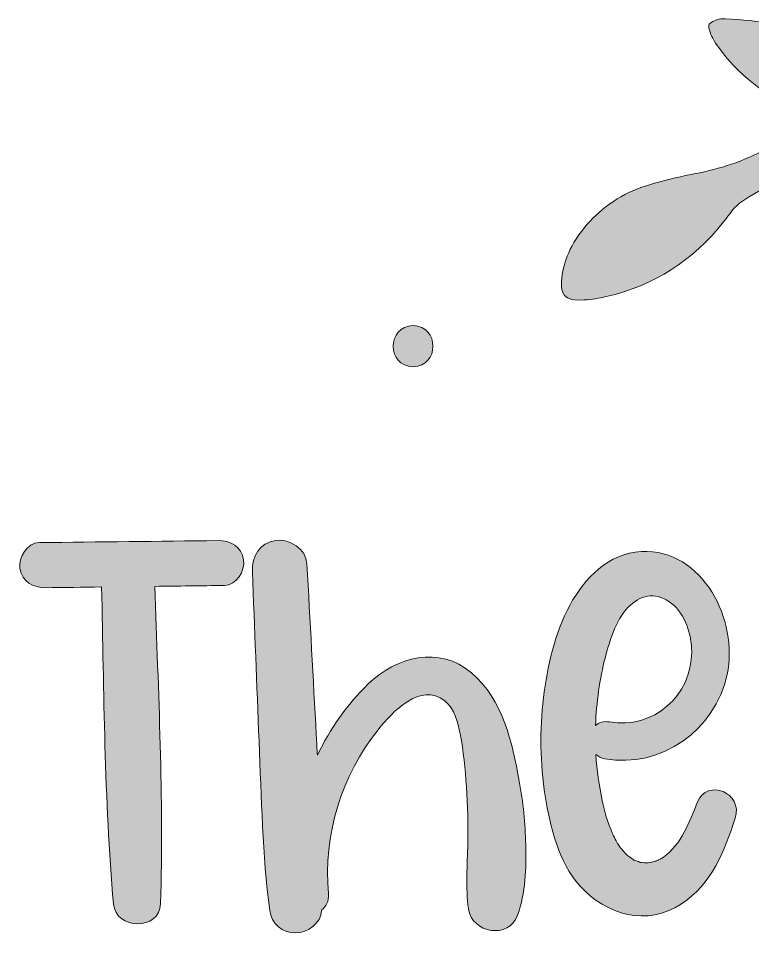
# Model space of a CAD drawing. Header units: inches. Extents: x 75 to 1006, y -1016 to -64.
# Drawn here: x 155.7 to 400.5, y -402.8 to -95.7 of the extents above; entities that cross this region are included whole.
import ezdxf

# ---------------------------------------------------------------- set-up
doc = ezdxf.new("R2010")
doc.units = ezdxf.units.IN
doc.header["$MEASUREMENT"] = 0
doc.layers.add('Layer 1', color=7, linetype='Continuous')

# ---------------------------------------------------------------- blocks, each defined once
blk = doc.blocks.new('block 2')
at = {"layer": 'Layer 1', "true_color": 0xffffff}
h = blk.add_hatch(color=7, dxfattribs=at)
h.dxf.hatch_style = 2
edge = h.paths.add_edge_path()
edge.add_spline(control_points=[(344.4, -189.54), (346.86, -189.39), (349.33, -188.98), (351.74, -188.43), (367.72, -184.76), (380.65, -176.3), (390.85, -163.52), (392.81, -161.07), (394.59, -158.18), (397.13, -156.56), (408.14, -149.53), (420.21, -144.76), (433.37, -140.24), (432.55, -141.69), (432.34, -142.34), (431.92, -142.76), (421.99, -152.61), (418.72, -164.97), (418.43, -178.46), (418.39, -180.25), (418.34, -182.09), (418.63, -183.85), (419.51, -189.19), (422.36, -190.38), (426.54, -187.11), (428.84, -185.31), (430.75, -183.02), (433.06, -181.23), (446.8, -170.52), (453.5, -156.51), (453.43, -139.09), (453.41, -132.51), (454.51, -131.44), (460.94, -130.01), (465.52, -128.98), (470.14, -128.13), (475.48, -127.05), (474.9, -123.97), (474.41, -121.33), (473.89, -118.51), (469.66, -118.89), (466.26, -118.91), (462.97, -119.55), (458.89, -120.34), (455.91, -119.15), (452.51, -116.7), (434.29, -103.63), (413.79, -96.77), (391.4, -95.75), (389.6, -95.66), (387.31, -96.34), (386.09, -97.53), (385.47, -98.13), (386.45, -100.83), (387.24, -102.29), (388.41, -104.45), (389.95, -106.43), (391.52, -108.34), (399, -117.47), (408.65, -123.5), (419.55, -127.68), (422.28, -128.72), (425.05, -129.65), (428.84, -130.99), (426, -132.07), (424.35, -132.76), (422.67, -133.33), (416.28, -135.51), (409.49, -136.9), (403.57, -139.99), (396.02, -143.93), (388.17, -146.17), (379.94, -147.72), (375.3, -148.6), (370.7, -149.79), (366.16, -151.1), (358.41, -153.33), (351.74, -157.49), (346.25, -163.36), (341.56, -168.37), (338.17, -174.19), (337.04, -181.09), (335.93, -187.88), (337.71, -189.96), (344.4, -189.54)], knot_values=[0, 0, 0, 0, 1, 1, 1, 2, 2, 2, 3, 3, 3, 4, 4, 4, 5, 5, 5, 6, 6, 6, 7, 7, 7, 8, 8, 8, 9, 9, 9, 10, 10, 10, 11, 11, 11, 12, 12, 12, 13, 13, 13, 14, 14, 14, 15, 15, 15, 16, 16, 16, 17, 17, 17, 18, 18, 18, 19, 19, 19, 20, 20, 20, 21, 21, 21, 22, 22, 22, 23, 23, 23, 24, 24, 24, 25, 25, 25, 26, 26, 26, 27, 27, 27, 28, 28, 28, 28], degree=3, periodic=1)
h = blk.add_hatch(color=7, dxfattribs=at)
h.dxf.hatch_style = 2
edge = h.paths.add_edge_path()
edge.add_spline(control_points=[(287.3, -211.8), (296.12, -211.8), (296.13, -198.1), (287.3, -198.1), (278.49, -198.1), (278.48, -211.8), (287.3, -211.8)], knot_values=[0, 0, 0, 0, 1, 1, 1, 2, 2, 2, 2], degree=3, periodic=1)
h = blk.add_hatch(color=7, dxfattribs=at)
h.dxf.hatch_style = 2
edge = h.paths.add_edge_path()
edge.add_spline(control_points=[(164.76, -285.48), (170.98, -285.4), (177.19, -285.32), (183.41, -285.24), (184.2, -320.49), (184.32, -355.8), (187.38, -390.93), (188.14, -399.67), (202.78, -399.84), (203.06, -390.85), (204.14, -355.57), (202.36, -320.28), (201.15, -285.02), (208.89, -284.92), (216.62, -284.82), (224.36, -284.73), (228.44, -284.67), (231.3, -279.87), (230.78, -276.19), (230.16, -271.72), (226.35, -269.72), (222.25, -269.76), (202.39, -269.99), (182.52, -270.22), (162.65, -270.45), (158.54, -270.49), (155.67, -275.33), (156.19, -279.02), (156.82, -283.51), (160.64, -285.53), (164.76, -285.48)], knot_values=[0, 0, 0, 0, 1, 1, 1, 2, 2, 2, 3, 3, 3, 4, 4, 4, 5, 5, 5, 6, 6, 6, 7, 7, 7, 8, 8, 8, 9, 9, 9, 10, 10, 10, 10], degree=3, periodic=1)
h = blk.add_hatch(color=7, dxfattribs=at)
h.dxf.hatch_style = 2
edge = h.paths.add_edge_path()
edge.add_spline(control_points=[(239.47, -393.15), (240.02, -397.42), (243.92, -400.67), (248.16, -400.58), (252.13, -400.5), (256.63, -397.46), (256.77, -393.06), (256.77, -393.05), (256.77, -393.04), (256.77, -393.03), (258.28, -391.86), (259.28, -390.02), (259.06, -387.59), (257.32, -368.04), (263.38, -348.14), (275.64, -332.81), (280.35, -326.93), (289.84, -316.77), (297.88, -323.25), (301.15, -325.88), (302.21, -330.27), (303, -334.2), (304.15, -339.99), (304.69, -345.95), (305.07, -351.84), (305.47, -358.18), (305.68, -364.38), (305.55, -370.67), (305.4, -377.95), (304.75, -385.37), (305.79, -392.59), (306.95, -400.72), (319.24, -402.8), (322.16, -394.64), (324.81, -387.25), (325.09, -378.98), (324.89, -371.2), (324.7, -364.11), (324.01, -356.97), (322.72, -349.99), (320.28, -336.79), (317.39, -322.95), (306.75, -313.83), (296.1, -304.7), (281.66, -308.53), (272.35, -317.56), (265.36, -324.34), (259.63, -332.51), (255.37, -341.32), (255.25, -339.1), (255.13, -336.89), (255.01, -334.67), (253.97, -315.62), (252.93, -296.57), (251.9, -277.52), (251.63, -272.55), (246.14, -269.05), (241.52, -269.7), (236.19, -270.45), (233.5, -275.09), (233.7, -280.07), (234.45, -298.95), (235.19, -317.83), (235.94, -336.7), (236.69, -355.57), (237.08, -374.41), (239.47, -393.15)], knot_values=[0, 0, 0, 0, 1, 1, 1, 2, 2, 2, 3, 3, 3, 4, 4, 4, 5, 5, 5, 6, 6, 6, 7, 7, 7, 8, 8, 8, 9, 9, 9, 10, 10, 10, 11, 11, 11, 12, 12, 12, 13, 13, 13, 14, 14, 14, 15, 15, 15, 16, 16, 16, 17, 17, 17, 18, 18, 18, 19, 19, 19, 20, 20, 20, 21, 21, 21, 22, 22, 22, 22], degree=3, periodic=1)
h = blk.add_hatch(color=7, dxfattribs=at)
h.dxf.hatch_style = 2
edge = h.paths.add_edge_path()
edge.add_spline(control_points=[(343.02, -384.95), (351.77, -394.61), (365.38, -398.49), (376.79, -390.92), (386.88, -384.23), (391.21, -373.35), (394.76, -362.28), (397.43, -353.99), (385.45, -348.82), (382.1, -357.08), (379.48, -363.54), (376.78, -371.07), (370.85, -375.28), (370.43, -375.57), (370.21, -375.73), (370.1, -375.82), (370.16, -375.75), (370.07, -375.75), (369.17, -376.23), (369.16, -376.24), (368.27, -376.61), (368.26, -376.65), (367.42, -376.9), (366.53, -377.02), (365.67, -377.19), (365.61, -377.2), (365.09, -377.23), (364.83, -377.26), (364.29, -377.17), (363.04, -376.99), (363.18, -377.08), (362.69, -376.91), (362.2, -376.69), (361.72, -376.52), (361.29, -376.37), (361.07, -376.31), (360.95, -376.29), (360.85, -376.21), (360.66, -376.06), (360.31, -375.81), (359.59, -375.32), (358.87, -374.8), (358.22, -374.21), (358.28, -374.23), (357.35, -373.26), (357.22, -373.1), (356.66, -372.43), (356.12, -371.74), (355.65, -371.01), (355.24, -370.37), (354.21, -368.36), (353.69, -367.17), (351.99, -363.3), (351.23, -360.39), (350.39, -356.4), (349.33, -351.41), (348.58, -346.25), (348.25, -341.13), (349.02, -341.78), (350.01, -342.26), (351.22, -342.48), (370.17, -345.93), (388.05, -332.9), (392.04, -314.43), (395.9, -296.51), (384.06, -272.46), (363.43, -273.39), (352.54, -273.89), (344.45, -282.37), (339.57, -291.36), (334.57, -300.57), (332.1, -311.8), (330.8, -322.12), (329.44, -332.92), (329.66, -344.13), (331.38, -354.87), (333.04, -365.3), (335.74, -376.9), (343.02, -384.95)], knot_values=[0, 0, 0, 0, 1, 1, 1, 2, 2, 2, 3, 3, 3, 4, 4, 4, 5, 5, 5, 6, 6, 6, 7, 7, 7, 8, 8, 8, 9, 9, 9, 10, 10, 10, 11, 11, 11, 12, 12, 12, 13, 13, 13, 14, 14, 14, 15, 15, 15, 16, 16, 16, 17, 17, 17, 18, 18, 18, 19, 19, 19, 20, 20, 20, 21, 21, 21, 22, 22, 22, 23, 23, 23, 24, 24, 24, 25, 25, 25, 26, 26, 26, 26], degree=3, periodic=1)
edge = h.paths.add_edge_path()
edge.add_spline(control_points=[(351.43, -308.63), (353.02, -302.63), (355.2, -295.34), (359.77, -291.27), (363.82, -287.66), (368.83, -286.93), (373.54, -290.71), (378.17, -294.43), (380.19, -301.09), (380.22, -306.85), (380.28, -321.56), (367.33, -332.8), (352.81, -330.24), (350.84, -329.9), (349.27, -330.41), (348.15, -331.38), (348.47, -323.74), (349.48, -316.02), (351.43, -308.63)], knot_values=[0, 0, 0, 0, 1, 1, 1, 2, 2, 2, 3, 3, 3, 4, 4, 4, 5, 5, 5, 6, 6, 6, 6], degree=3, periodic=1)
at = {"layer": 'Layer 1', "lineweight": 0}
for points, knots in [([(344.4, -189.54), (346.86, -189.39), (349.33, -188.98), (351.74, -188.43), (367.72, -184.76), (380.65, -176.3), (390.85, -163.52), (392.81, -161.07), (394.59, -158.18), (397.13, -156.56), (408.14, -149.53), (420.21, -144.76), (433.37, -140.24), (432.55, -141.69), (432.34, -142.34), (431.92, -142.76), (421.99, -152.61), (418.72, -164.97), (418.43, -178.46), (418.39, -180.25), (418.34, -182.09), (418.63, -183.85), (419.51, -189.19), (422.36, -190.38), (426.54, -187.11), (428.84, -185.31), (430.75, -183.02), (433.06, -181.23), (446.8, -170.52), (453.5, -156.51), (453.43, -139.09), (453.41, -132.51), (454.51, -131.44), (460.94, -130.01), (465.52, -128.98), (470.14, -128.13), (475.48, -127.05), (474.9, -123.97), (474.41, -121.33), (473.89, -118.51), (469.66, -118.89), (466.26, -118.91), (462.97, -119.55), (458.89, -120.34), (455.91, -119.15), (452.51, -116.7), (434.29, -103.63), (413.79, -96.77), (391.4, -95.75), (389.6, -95.66), (387.31, -96.34), (386.09, -97.53), (385.47, -98.13), (386.45, -100.83), (387.24, -102.29), (388.41, -104.45), (389.95, -106.43), (391.52, -108.34), (399, -117.47), (408.65, -123.5), (419.55, -127.68), (422.28, -128.72), (425.05, -129.65), (428.84, -130.99), (426, -132.07), (424.35, -132.76), (422.67, -133.33), (416.28, -135.51), (409.49, -136.9), (403.57, -139.99), (396.02, -143.93), (388.17, -146.17), (379.94, -147.72), (375.3, -148.6), (370.7, -149.79), (366.16, -151.1), (358.41, -153.33), (351.74, -157.49), (346.25, -163.36), (341.56, -168.37), (338.17, -174.19), (337.04, -181.09), (335.93, -187.88), (337.71, -189.96), (344.4, -189.54)], [0, 0, 0, 0, 1, 1, 1, 2, 2, 2, 3, 3, 3, 4, 4, 4, 5, 5, 5, 6, 6, 6, 7, 7, 7, 8, 8, 8, 9, 9, 9, 10, 10, 10, 11, 11, 11, 12, 12, 12, 13, 13, 13, 14, 14, 14, 15, 15, 15, 16, 16, 16, 17, 17, 17, 18, 18, 18, 19, 19, 19, 20, 20, 20, 21, 21, 21, 22, 22, 22, 23, 23, 23, 24, 24, 24, 25, 25, 25, 26, 26, 26, 27, 27, 27, 28, 28, 28, 28]), ([(287.3, -211.8), (296.12, -211.8), (296.13, -198.1), (287.3, -198.1), (278.49, -198.1), (278.48, -211.8), (287.3, -211.8)], [0, 0, 0, 0, 1, 1, 1, 2, 2, 2, 2]), ([(164.76, -285.48), (170.98, -285.4), (177.19, -285.32), (183.41, -285.24), (184.2, -320.49), (184.32, -355.8), (187.38, -390.93), (188.14, -399.67), (202.78, -399.84), (203.06, -390.85), (204.14, -355.57), (202.36, -320.28), (201.15, -285.02), (208.89, -284.92), (216.62, -284.82), (224.36, -284.73), (228.44, -284.67), (231.3, -279.87), (230.78, -276.19), (230.16, -271.72), (226.35, -269.72), (222.25, -269.76), (202.39, -269.99), (182.52, -270.22), (162.65, -270.45), (158.54, -270.49), (155.67, -275.33), (156.19, -279.02), (156.82, -283.51), (160.64, -285.53), (164.76, -285.48)], [0, 0, 0, 0, 1, 1, 1, 2, 2, 2, 3, 3, 3, 4, 4, 4, 5, 5, 5, 6, 6, 6, 7, 7, 7, 8, 8, 8, 9, 9, 9, 10, 10, 10, 10]), ([(239.47, -393.15), (240.02, -397.42), (243.92, -400.67), (248.16, -400.58), (252.13, -400.5), (256.63, -397.46), (256.77, -393.06), (256.77, -393.05), (256.77, -393.04), (256.77, -393.03), (258.28, -391.86), (259.28, -390.02), (259.06, -387.59), (257.32, -368.04), (263.38, -348.14), (275.64, -332.81), (280.35, -326.93), (289.84, -316.77), (297.88, -323.25), (301.15, -325.88), (302.21, -330.27), (303, -334.2), (304.15, -339.99), (304.69, -345.95), (305.07, -351.84), (305.47, -358.18), (305.68, -364.38), (305.55, -370.67), (305.4, -377.95), (304.75, -385.37), (305.79, -392.59), (306.95, -400.72), (319.24, -402.8), (322.16, -394.64), (324.81, -387.25), (325.09, -378.98), (324.89, -371.2), (324.7, -364.11), (324.01, -356.97), (322.72, -349.99), (320.28, -336.79), (317.39, -322.95), (306.75, -313.83), (296.1, -304.7), (281.66, -308.53), (272.35, -317.56), (265.36, -324.34), (259.63, -332.51), (255.37, -341.32), (255.25, -339.1), (255.13, -336.89), (255.01, -334.67), (253.97, -315.62), (252.93, -296.57), (251.9, -277.52), (251.63, -272.55), (246.14, -269.05), (241.52, -269.7), (236.19, -270.45), (233.5, -275.09), (233.7, -280.07), (234.45, -298.95), (235.19, -317.83), (235.94, -336.7), (236.69, -355.57), (237.08, -374.41), (239.47, -393.15)], [0, 0, 0, 0, 1, 1, 1, 2, 2, 2, 3, 3, 3, 4, 4, 4, 5, 5, 5, 6, 6, 6, 7, 7, 7, 8, 8, 8, 9, 9, 9, 10, 10, 10, 11, 11, 11, 12, 12, 12, 13, 13, 13, 14, 14, 14, 15, 15, 15, 16, 16, 16, 17, 17, 17, 18, 18, 18, 19, 19, 19, 20, 20, 20, 21, 21, 21, 22, 22, 22, 22]), ([(343.02, -384.95), (351.77, -394.61), (365.38, -398.49), (376.79, -390.92), (386.88, -384.23), (391.21, -373.35), (394.76, -362.28), (397.43, -353.99), (385.45, -348.82), (382.1, -357.08), (379.48, -363.54), (376.78, -371.07), (370.85, -375.28), (370.43, -375.57), (370.21, -375.73), (370.1, -375.82), (370.16, -375.75), (370.07, -375.75), (369.17, -376.23), (369.16, -376.24), (368.27, -376.61), (368.26, -376.65), (367.42, -376.9), (366.53, -377.02), (365.67, -377.19), (365.61, -377.2), (365.09, -377.23), (364.83, -377.26), (364.29, -377.17), (363.04, -376.99), (363.18, -377.08), (362.69, -376.91), (362.2, -376.69), (361.72, -376.52), (361.29, -376.37), (361.07, -376.31), (360.95, -376.29), (360.85, -376.21), (360.66, -376.06), (360.31, -375.81), (359.59, -375.32), (358.87, -374.8), (358.22, -374.21), (358.28, -374.23), (357.35, -373.26), (357.22, -373.1), (356.66, -372.43), (356.12, -371.74), (355.65, -371.01), (355.24, -370.37), (354.21, -368.36), (353.69, -367.17), (351.99, -363.3), (351.23, -360.39), (350.39, -356.4), (349.33, -351.41), (348.58, -346.25), (348.25, -341.13), (349.02, -341.78), (350.01, -342.26), (351.22, -342.48), (370.17, -345.93), (388.05, -332.9), (392.04, -314.43), (395.9, -296.51), (384.06, -272.46), (363.43, -273.39), (352.54, -273.89), (344.45, -282.37), (339.57, -291.36), (334.57, -300.57), (332.1, -311.8), (330.8, -322.12), (329.44, -332.92), (329.66, -344.13), (331.38, -354.87), (333.04, -365.3), (335.74, -376.9), (343.02, -384.95)], [0, 0, 0, 0, 1, 1, 1, 2, 2, 2, 3, 3, 3, 4, 4, 4, 5, 5, 5, 6, 6, 6, 7, 7, 7, 8, 8, 8, 9, 9, 9, 10, 10, 10, 11, 11, 11, 12, 12, 12, 13, 13, 13, 14, 14, 14, 15, 15, 15, 16, 16, 16, 17, 17, 17, 18, 18, 18, 19, 19, 19, 20, 20, 20, 21, 21, 21, 22, 22, 22, 23, 23, 23, 24, 24, 24, 25, 25, 25, 26, 26, 26, 26]), ([(351.43, -308.63), (353.02, -302.63), (355.2, -295.34), (359.77, -291.27), (363.82, -287.66), (368.83, -286.93), (373.54, -290.71), (378.17, -294.43), (380.19, -301.09), (380.22, -306.85), (380.28, -321.56), (367.33, -332.8), (352.81, -330.24), (350.84, -329.9), (349.27, -330.41), (348.15, -331.38), (348.47, -323.74), (349.48, -316.02), (351.43, -308.63)], [0, 0, 0, 0, 1, 1, 1, 2, 2, 2, 3, 3, 3, 4, 4, 4, 5, 5, 5, 6, 6, 6, 6])]:
    blk.add_open_spline(points, degree=3, knots=knots, dxfattribs=at)

msp = doc.modelspace()

# ---------------------------------------------------------------- block references
at = {"layer": 'Layer 1'}
msp.add_blockref('block 2', (0, 0), dxfattribs=at)

doc.saveas('drawing.dxf')
